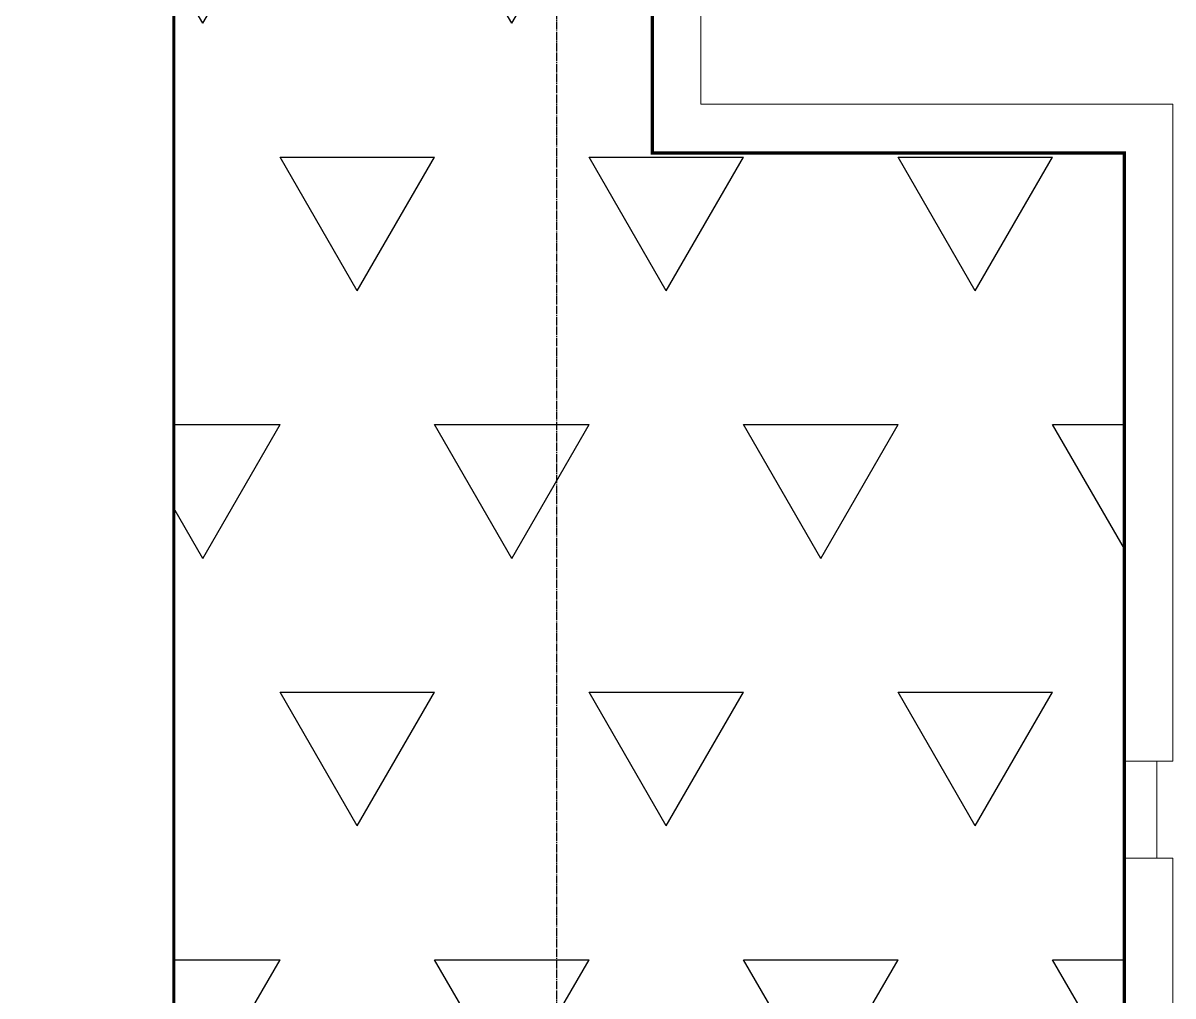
# Model space of a CAD drawing. Extents: x -3450 to 27857, y -1288 to 11880.
# Drawn here: x 25995.5 to 26350, y 442.6 to 742.6 of the extents above; entities that cross this region are included whole.
import ezdxf

# ---------------------------------------------------------------- set-up
doc = ezdxf.new("R2010")
doc.units = 0
doc.linetypes.add('X-S-FAB-L20$0$COL-CEN-LIN', pattern=[3.25, 2.5, -0.25, 0.25, -0.25])
for name, color, linetype in [('188K-SM-03-F20-MECH-EQ-Y2257103$0$M-PHASE1 AREA', 252, 'Continuous'), ('X-S-FAB-L20$0$1_l20平面圖_1_A-WALL-IN', 8, 'Continuous'), ('X-S-FAB-L20$0$BLOCK', 8, 'Continuous'), ('X-S-FAB-L20$0$CCL', 8, 'X-S-FAB-L20$0$COL-CEN-LIN')]:
    doc.layers.add(name, color=color, linetype=linetype)

# ---------------------------------------------------------------- blocks, each defined once
blk = doc.blocks.new('X-S-FAB-L20$0$FAB2-L05')
at = {"layer": 'X-S-FAB-L20$0$CCL'}
blk.add_line((0, 11005), (0, 0), dxfattribs=at)
blk = doc.blocks.new('X-S-FAB-L20')
at = {"layer": 'X-S-FAB-L20$0$1_l20平面圖_1_A-WALL-IN', "color": 3, "lineweight": 0, "ltscale": 10, "flags": 128}
for points in [[(26189.5, 1455), (26189.5, 717.5)], [(26204.5, 717.5), (26204.5, 760)], [(26189.5, 702.5), (26189.5, 717.5)], [(26335, 717.5), (26204.5, 717.5)], [(26350, 717.5), (26335, 717.5)], [(26350, 515), (26350, 717.5)], [(26189.5, 702.5), (26335, 702.5)], [(26335, 702.5), (26335, 515)], [(26350, 515), (26335, 515)], [(26345, 515), (26335, 515)], [(26335, 515), (26335, 485)], [(26345, 485), (26345, 515)], [(26350, 485), (26335, 485)], [(26335, 485), (26335, 15)], [(26335, 485), (26345, 485)], [(26350, 15), (26350, 485)]]:
    blk.add_lwpolyline(points, dxfattribs=at)
at = {"layer": 'X-S-FAB-L20$0$BLOCK'}
blk.add_blockref('X-S-FAB-L20$0$FAB2-L05', (26160, -720), dxfattribs=at)
blk = doc.blocks.new('188K-SM-03-F20-MECH-EQ-Y2257103')
at = {"layer": '188K-SM-03-F20-MECH-EQ-Y2257103$0$M-PHASE1 AREA'}
h = blk.add_hatch(dxfattribs=at)
h.set_pattern_fill('TRIANG', color=256, scale=10)
h.paths.add_polyline_path([(24330, 445), (24330, 45), (24405, 45), (24405, -45), (24355, -45), (24355, -210), (26335, -210), (26335, 45), (26335, 702.5), (26189.5, 702.5), (26189.5, 753), (26042, 753), (26042, 45), (24700, 45), (24700, 445)])
at = {"layer": '188K-SM-03-F20-MECH-EQ-Y2257103$0$M-PHASE1 AREA', "const_width": 1}
blk.add_lwpolyline([(24330, 445), (24330, 45), (24405, 45), (24405, -45), (24355, -45), (24355, -210), (26335, -210), (26335, 45), (26335, 702.5), (26189.5, 702.5), (26189.5, 753), (26042, 753), (26042, 45), (24700, 45), (24700, 445)], close=True, dxfattribs=at)

msp = doc.modelspace()

# ---------------------------------------------------------------- block references
for name in ['X-S-FAB-L20', '188K-SM-03-F20-MECH-EQ-Y2257103']:
    msp.add_blockref(name, (0, 0))

doc.saveas('drawing.dxf')
